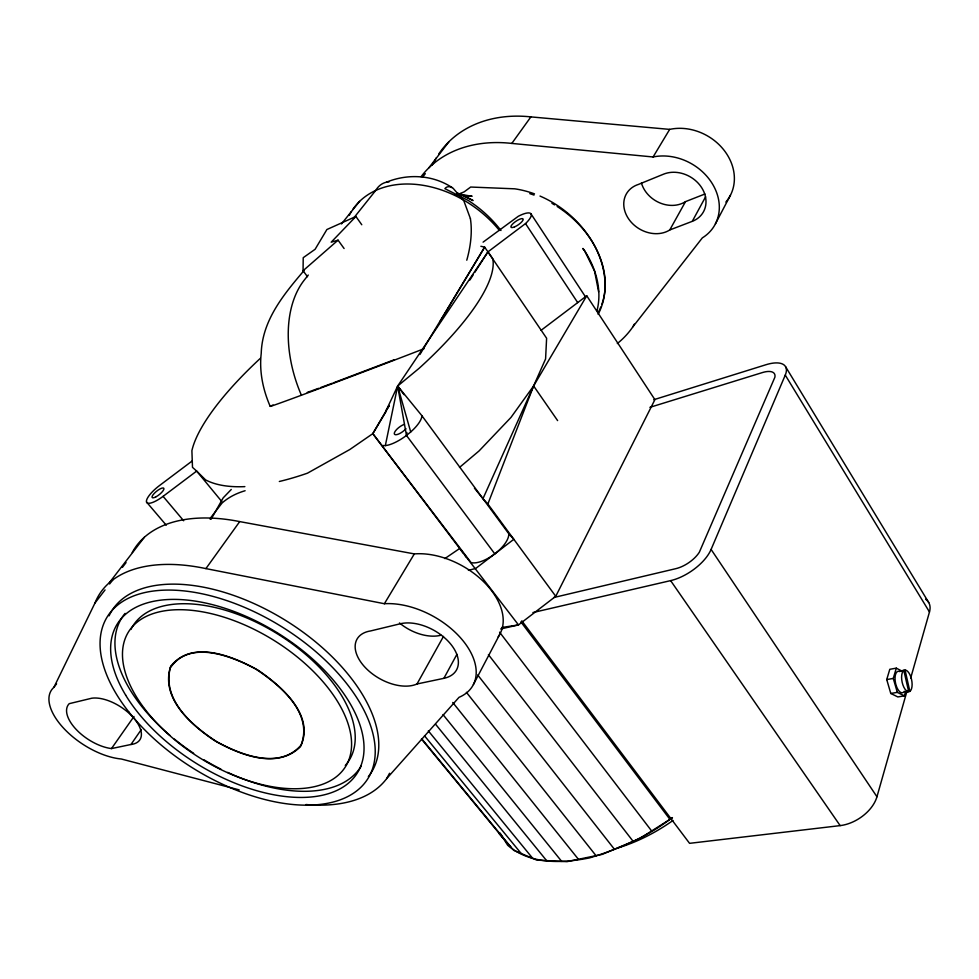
<?xml version="1.0" encoding="UTF-8"?>
<svg xmlns="http://www.w3.org/2000/svg" width="979" height="979" viewBox="0 0 979 979"><rect width="100%" height="100%" fill="white"/><g stroke="black" fill="none" stroke-linecap="round" stroke-linejoin="round"><path stroke-width="1.47" d="M307.467 276.69L303.062 270.73L303.221 257.685L315.103 249.29L326.888 229.527L355.903 216.494L361.777 224.754M389.152 405.551L372.815 433.648L471.034 562.558A24.708 10.414 -36.7 0 0 494.799 553.869L406.469 435.435L406.872 432.485M382.52 445.543L385.334 445.604L397.658 386.044L487.946 251.86L525.515 223.579A19.335 5.617 -34.5 0 0 530.814 213.63A19.335 5.617 -34.5 0 0 518.319 216.273L483.1 242.143M902.124 671.166L896.299 668.155L889.789 669.306L886.729 679.561L890.78 693.462L897.829 696.938L904.363 695.849L905.465 691.982M521.795 620.833L689.571 843.335L840.153 825.615A32.87 21.024 -32.8 0 0 876.951 796.747L906.97 691.174M910.715 677.97L929.475 611.985A30.068 17.022 -29.7 0 0 925.632 599.234M904.363 695.849L897.327 692.361L893.276 678.435L896.299 668.155M500.636 628.983L518.491 624.92L555.754 596.297L487.86 504.014L533.616 385.959L545.584 358.95L546.612 338.244L487.946 251.86L474.791 272.37M532.931 612.536L670.639 580.62A35.88 17.377 -34 0 0 711.097 549.427L785.268 375.092A32.515 13.841 -31.8 0 0 765.933 364.739L653.776 399.726M487.86 504.014L482.965 498.678L533.616 385.959L586.739 295.78L654.902 399.652L555.754 596.297M480.885 246.28L484.654 247.124L492.78 258.823A183.844 54.383 -36.6 0 1 419.098 368.324L397.658 386.044L385.995 410.788L389.287 405.661M239.17 789.882L121.286 758.994A55.681 27.938 33.2 0 1 64.039 728.657A55.681 27.938 33.2 0 1 53.894 687.356L95 602.978L105.047 589.921M473.42 684.505L500.269 633.376M715.429 223.824L730.444 195.225M443.879 678.325A38.952 23.582 29.3 0 0 451.038 644.512A38.952 23.582 29.3 0 0 400.35 623.758L370.6 630.941A38.756 23.08 29.8 0 0 363.907 666.038A38.756 23.08 29.8 0 0 417.005 683.978L443.879 678.325L456.912 654.327M692.263 221.34A29.003 24.071 30.1 0 0 702.016 188.225A29.003 24.071 30.1 0 0 663.554 174.176L638.541 184.382A28.966 23.753 31.1 0 0 628.653 218.941A28.966 23.753 31.1 0 0 669.758 229.967L692.263 221.34L705.602 196.803M305.986 804.53A170.725 93.911 31.9 0 0 386.681 778.586L389.569 773.275M617.321 343.543A129.828 100.054 34.7 0 0 632.911 326.766L634.331 324.147M417.005 683.978L443.463 636.436M669.758 229.967L685.52 201.625L704.929 194.013M211.072 519.262L223.175 497.87L231.264 489.476M279.333 481.484A184.847 74.6 -31.9 0 0 307.492 473.163L349.809 449.52L372.815 433.648L386.105 411.474M440.073 321.467L484.654 247.124L419.93 354.484M95 602.978A170.725 93.911 31.9 0 1 205.908 568.603L384.38 603.725L414.325 553.906A65.74 41.265 29.5 0 1 483.883 581.967A65.74 41.265 29.5 0 1 498.14 636.864M421.068 176.685A129.828 100.054 34.7 0 1 511.809 143.423L653.091 156.97L669.673 129.387A49.342 41.522 30.5 0 1 724.203 150.423A49.342 41.522 30.5 0 1 725.867 202.053M469.859 280.055L473.138 274.928M130.966 744.493A33.751 17.059 33.1 0 0 134.062 718.427A33.751 17.059 33.1 0 0 91.806 698.211L69.228 703.668A35.379 17.708 33.2 0 0 76.129 729.392A35.379 17.708 33.2 0 0 111.484 748.58L130.966 744.493L141.306 729.539M111.484 748.58L133.988 716.457M205.908 568.603L239.708 521.599L414.325 553.906M511.809 143.423L530.887 116.893L669.673 129.387M53.894 687.356L56.586 683.795M109.379 582.701L144.354 537.275M428.888 167.813L449.043 141.625M109.611 583.986L113.27 579.238M122.399 567.355L126.058 562.607M422.561 177.236L425.314 173.662M431.739 165.304L433.575 162.918A127.246 99.834 35 0 1 436.353 157.803M632.911 326.766L702.335 237.885A50.419 41.718 30.4 0 0 712.382 183.807A50.419 41.718 30.4 0 0 653.091 156.97M308.287 275.038L304.493 279.81A106.846 69.068 68.8 0 0 301.41 395.235M353.884 217.815L375.74 190.403A42.44 25.478 66.5 0 1 389.116 181.837M304.212 270.339C283.788 294.324 262.164 320.304 261.222 353.456C259.141 371.518 262.984 389.838 270.216 406.383M341.438 223.958L359.574 201.356M386.681 778.586L459.029 697.329A67.649 40.788 29.4 0 0 463.422 641.245A67.649 40.788 29.4 0 0 384.38 603.725M355.903 216.494L331.183 242.192L338.061 240.161L344.094 248.519M303.062 270.73L338.061 240.161M459.506 467.436L479.061 450.94L510.977 417.433L533.616 385.959L557.614 420.603M406.469 435.435L410.715 431.959A25.711 8.848 -36.6 0 0 421.888 415.696L397.658 386.044L406.469 435.435A25.711 8.848 -36.6 0 1 385.334 445.604M672.206 817.587C647.853 836.592 619.046 848.952 589.639 857.885C561.922 863.417 530.508 864.751 507.673 845.269L500.147 833.08M541.118 330.29L586.739 295.78M192.263 460.913L159.442 485.596A18.503 5.36 -38.7 0 0 146.544 502.056L166.246 525.185M146.544 502.056A18.503 5.36 -38.7 0 0 163.089 496.353L196.669 471.083L205.578 479.881A184.847 74.6 -31.9 0 0 244.86 486.624M444.87 558.568L459.689 548.473L518.491 624.92L501.897 627.49M672.463 817.783L639.642 838.587L602.158 854.398L566.963 861.655L536.786 860.113L513.718 850.335L499.009 833.484M460.522 193.365L464.205 191.835L470.666 187.038L514.783 188.825A90.325 70.329 38.4 0 1 534.497 193.866M394.28 359.746L333.594 382.777M320.512 387.623L332.236 383.278M312.24 390.645L318.616 388.32M307.259 392.395L310.967 391.111M906.554 691.872L905.404 692.263L909.907 691.296A10.989 4.883 78.5 0 0 911.522 679.353A10.989 4.883 78.5 0 0 905.073 670.077L900.57 671.043L903.85 670.468L908.696 691.712A10.989 4.883 78.5 0 1 902.197 682.436A10.989 4.883 78.5 0 1 903.85 670.468M649.921 407.337L762.384 372.571A20.167 8.591 -31.8 0 1 774.866 377.282L699.349 552.205A22.321 10.793 -34 0 1 675.828 568.664L553.82 597.508M386.424 182.204C407.558 173.491 432.828 174.739 452.078 187.576M468.403 570.341L475.757 568.432L513.828 539.307L508.75 533.702L421.888 415.696M886.729 679.561L893.276 678.435M890.78 693.462L897.327 692.361M455.37 194.809L461.488 195.323M464.217 195.567L472.111 196.241L462.051 194.674L456.801 192.802M460.864 194.748L473.065 200.573L460.326 193.561M470.434 218.672L463.801 200.719L453.008 188.139A13.694 7.881 67 0 0 444.882 188.666L468.146 200.401A97.092 71.981 37.3 0 1 500.967 230.518M163.089 496.353L183.673 520.767M582.774 248.593L584.671 250.893L594.583 271.171L598.622 291.828M421.814 738.9L511.124 847.373M421.459 739.01L503.769 838.942M221.792 501.529L196.669 471.083L192.496 467.35L191.896 450.683A183.844 54.383 -36.6 0 1 260.267 358.412M424.531 735.841L521.195 853.504M428.325 730.86L532.735 858.399M474.448 488.203L482.965 498.678M435.618 724.301L546.588 860.614M443.01 714.609L561.677 861.385M452.739 702.469L578.418 859.293M466.408 692.337L596.003 855.658M477.703 674.984L614.396 849.234M488.423 654.633L633.119 841.34M499.571 632.165L651.647 830.975M372.815 433.648L459.689 548.473M460.546 549.586L463.079 552.951M464.78 555.191L466.469 557.418M520.865 621.873L669.93 819.386M398.796 390.388L397.658 386.044L404.009 394.647M670.639 580.62L840.153 825.615M711.097 549.427L876.951 796.747M525.515 223.579L577.708 302.609M531.12 214.071L585.454 296.796M785.599 366.733L928.728 602.538M785.268 375.092L929.475 611.985M397.658 386.044L410.715 431.959M905.073 670.077L909.883 691.504M904.363 691.272A10.965 4.907 78.5 0 1 895.626 683.562A10.965 4.907 78.5 0 1 899.872 671.57M672.94 820.512A121.42 67.894 -37.2 0 1 617.529 848.01M405.991 428.704A8.211 2.827 -36.6 0 1 396.813 434.627A8.211 2.827 -36.6 0 1 395.43 430.919A8.211 2.827 -36.6 0 1 404.364 424.335M499.4 230.432A97.007 71.173 35.1 0 0 375.765 190.44A96.994 71.173 35.1 0 0 353.003 209.127M508.75 533.702A24.708 10.414 -36.7 0 1 494.799 553.869M245.117 490.736A99.662 67.478 28.9 0 0 222.062 503.01L211.109 517.181A9.496 3.023 -38.7 0 0 210.155 519.2M540.004 196.057A90.325 70.329 38.4 0 1 598.12 314.296M424.005 348.72A102.893 0.918 -20.8 0 1 313.39 390.78A102.893 0.918 -20.8 0 1 273.08 405.037M470.409 218.684A99.026 57.528 -57.3 0 1 466.775 260.206M349.295 215.331A96.994 71.173 35.1 0 1 351.412 211.55M440.954 635.224A37.667 23.374 29.9 0 1 399.469 622.95M109.073 615.828A152.871 83.668 31.8 0 1 285.611 620.429A152.871 83.668 31.8 0 1 368.349 776.616M130.929 629.46A127.307 69.631 31.8 0 1 279.676 635.249A127.307 69.631 31.8 0 1 345.281 765.48M132.238 552.511A166.259 95.465 32.1 0 1 239.708 521.599M361.337 765.884A140.78 77.035 31.8 0 1 227.679 772.407M220.936 769.164A140.78 77.035 31.8 0 1 203.877 759.777M193.634 753.304A140.78 77.035 31.8 0 1 174.384 739.108M169.808 735.29A140.78 77.035 31.8 0 1 125.079 613.392M583.056 248.47A90.961 69.179 34.4 0 1 596.994 310.649M685.52 201.625A28.354 23.643 31.3 0 1 641.453 183.073M438.69 154.082A127.246 99.834 35 0 1 530.887 116.893M529.774 193.646A90.276 69.142 34.5 0 1 534.02 195.078M551.936 203.338A90.276 69.142 34.5 0 1 554.579 204.892M557.161 206.496A90.276 69.142 34.5 0 1 601.926 304.126M600.825 306.99A90.276 69.142 34.5 0 1 598.169 312.472M170.224 668.07C162.012 700.474 193.022 726.479 217.362 742.094C241.544 755.176 279.566 769.886 301.079 745.092C313.586 712.651 279.382 684.566 255.458 668.841C231.374 656.003 189.4 639.226 170.224 668.07M170.664 666.369C160.213 698.039 191.101 724.888 214.695 740.687C239.304 754.601 276.91 770.069 300.455 746.683C315.409 715.319 281.377 686.193 258.309 670.334C233.724 656.591 192.263 638.908 170.664 666.369M155.698 496.965A7.44 2.154 -38.7 0 0 163.897 488.411A7.44 2.154 -38.7 0 0 154.376 493.257A7.44 2.154 -38.7 0 0 155.698 496.965M514.464 226.932A7.306 2.117 -34.4 0 0 523.165 219.161A7.306 2.117 -34.4 0 0 513.486 223.175A7.306 2.117 -34.4 0 0 514.464 226.932M144.39 708.478A127.735 69.472 31.8 0 0 341.72 771.721A127.735 69.472 31.8 0 0 224.974 617.48A127.735 69.472 31.8 0 0 144.39 708.478M128.677 711.757A153.373 83.472 31.8 0 0 364.861 782.894A153.373 83.472 31.8 0 0 219.382 598.23A153.373 83.472 31.8 0 0 128.677 711.757M125.655 695.114A141.257 76.851 31.8 0 0 344.987 785.794A141.257 76.851 31.8 0 0 241.36 614.359A141.257 76.851 31.8 0 0 125.655 695.114"/></g></svg>
